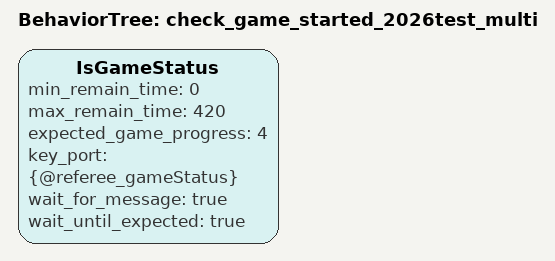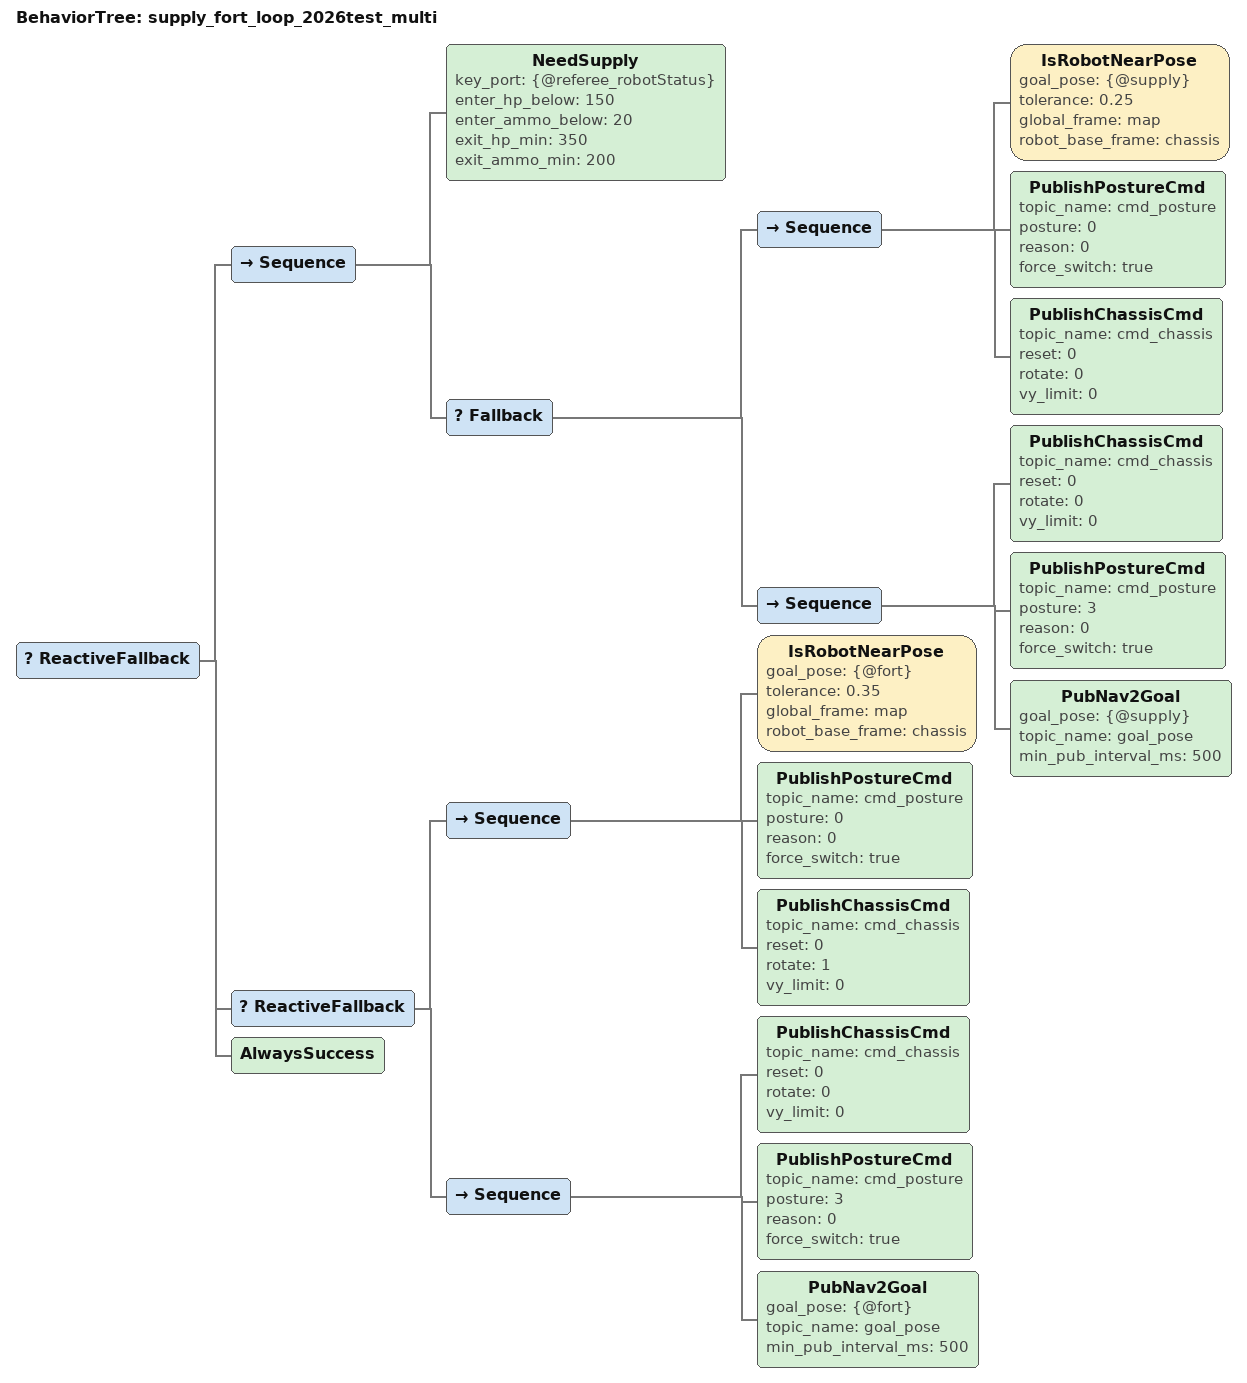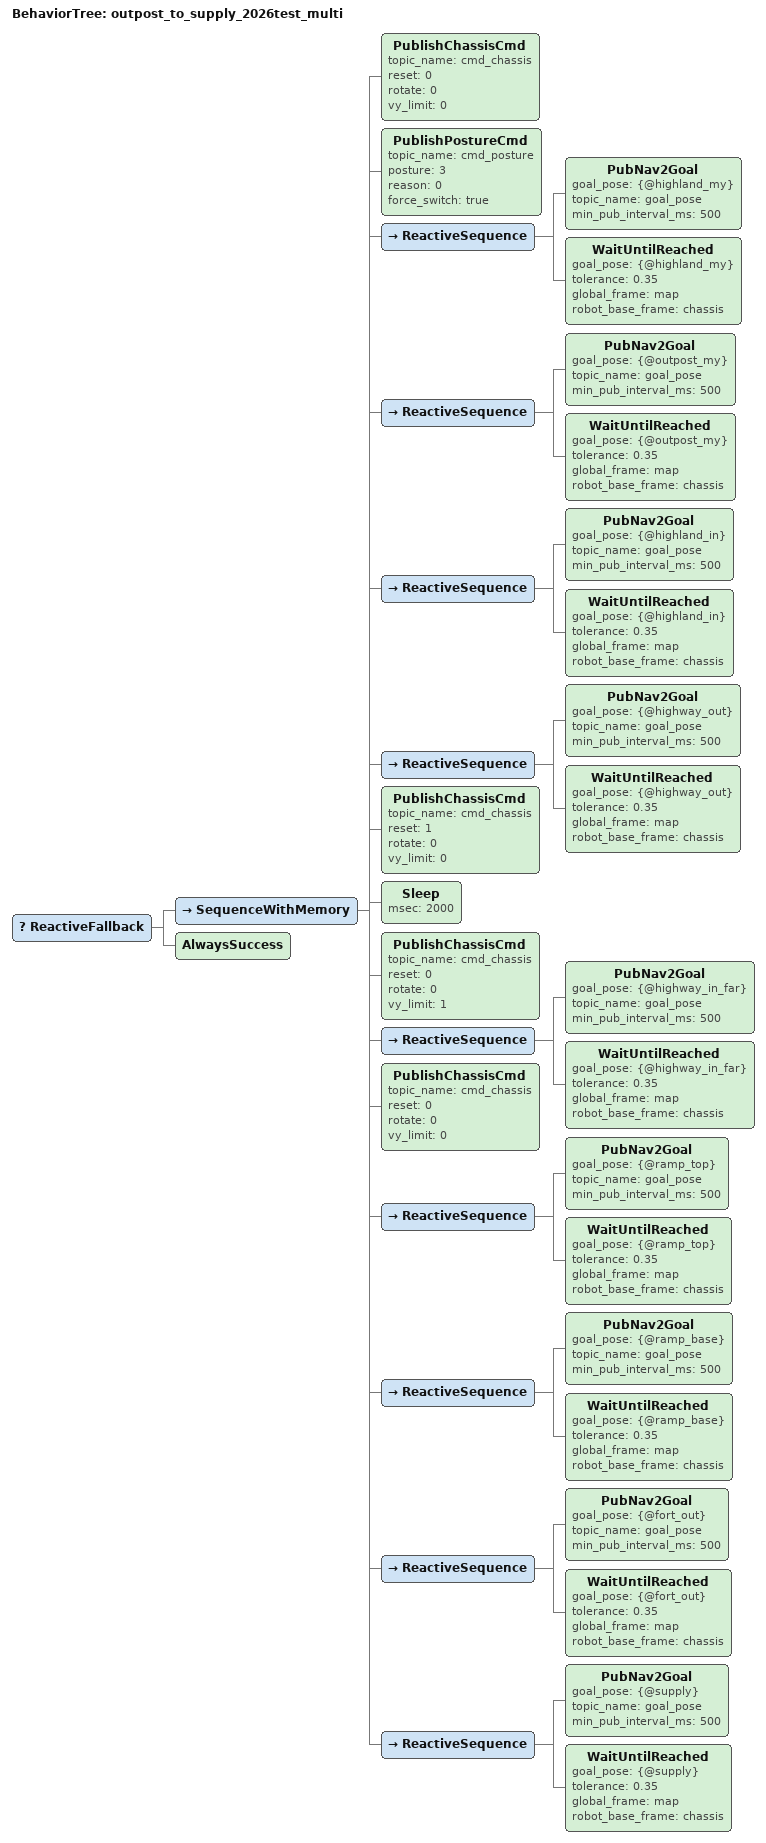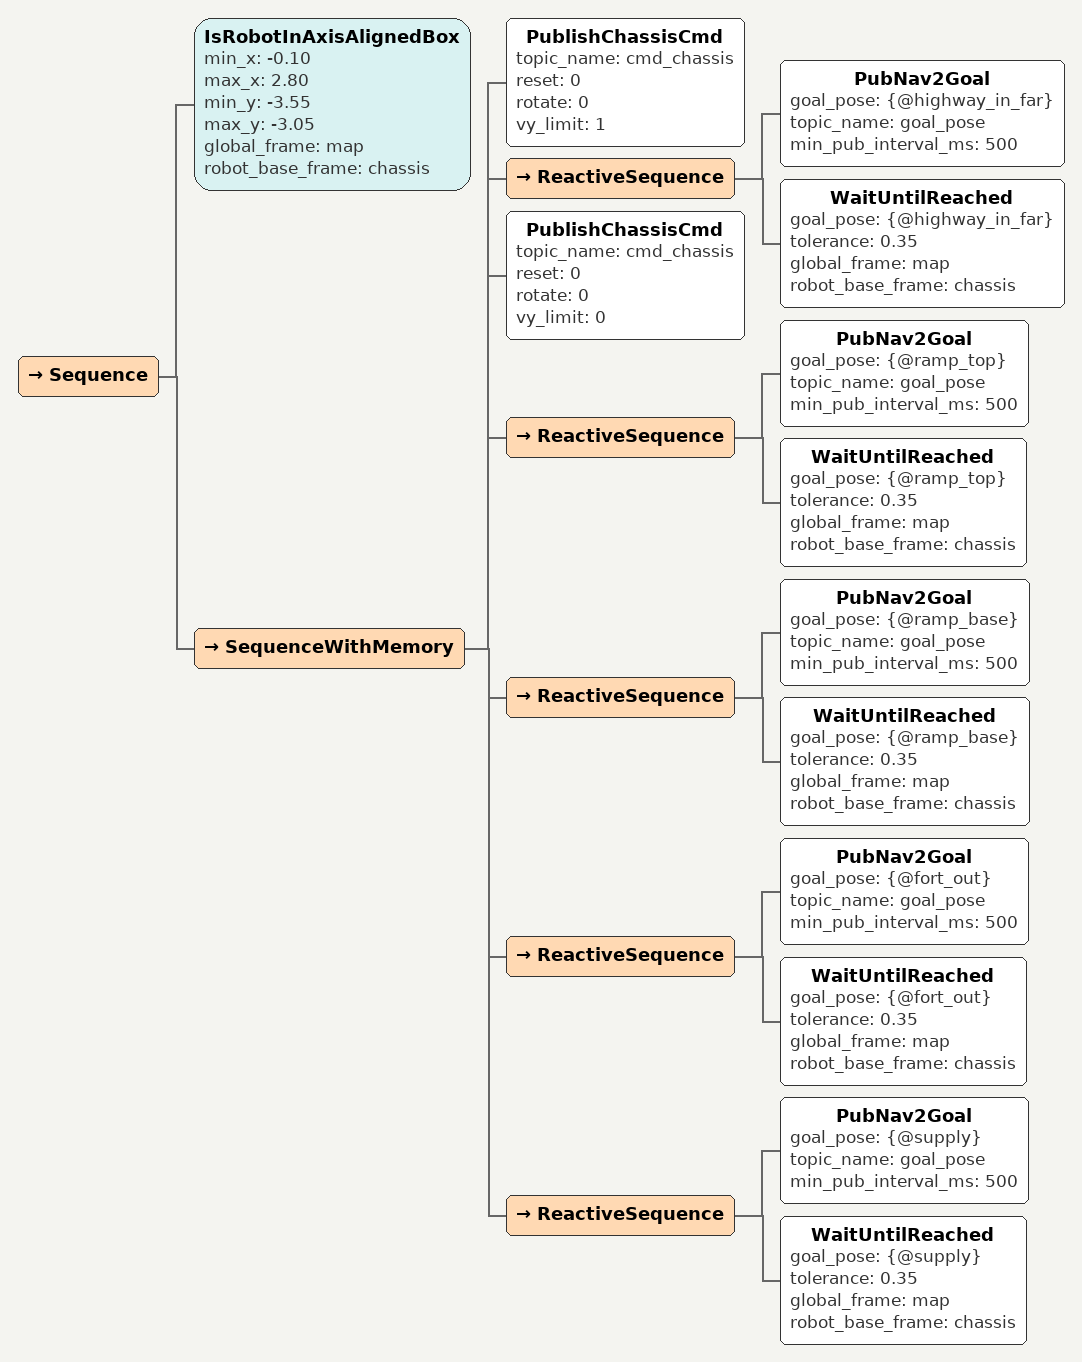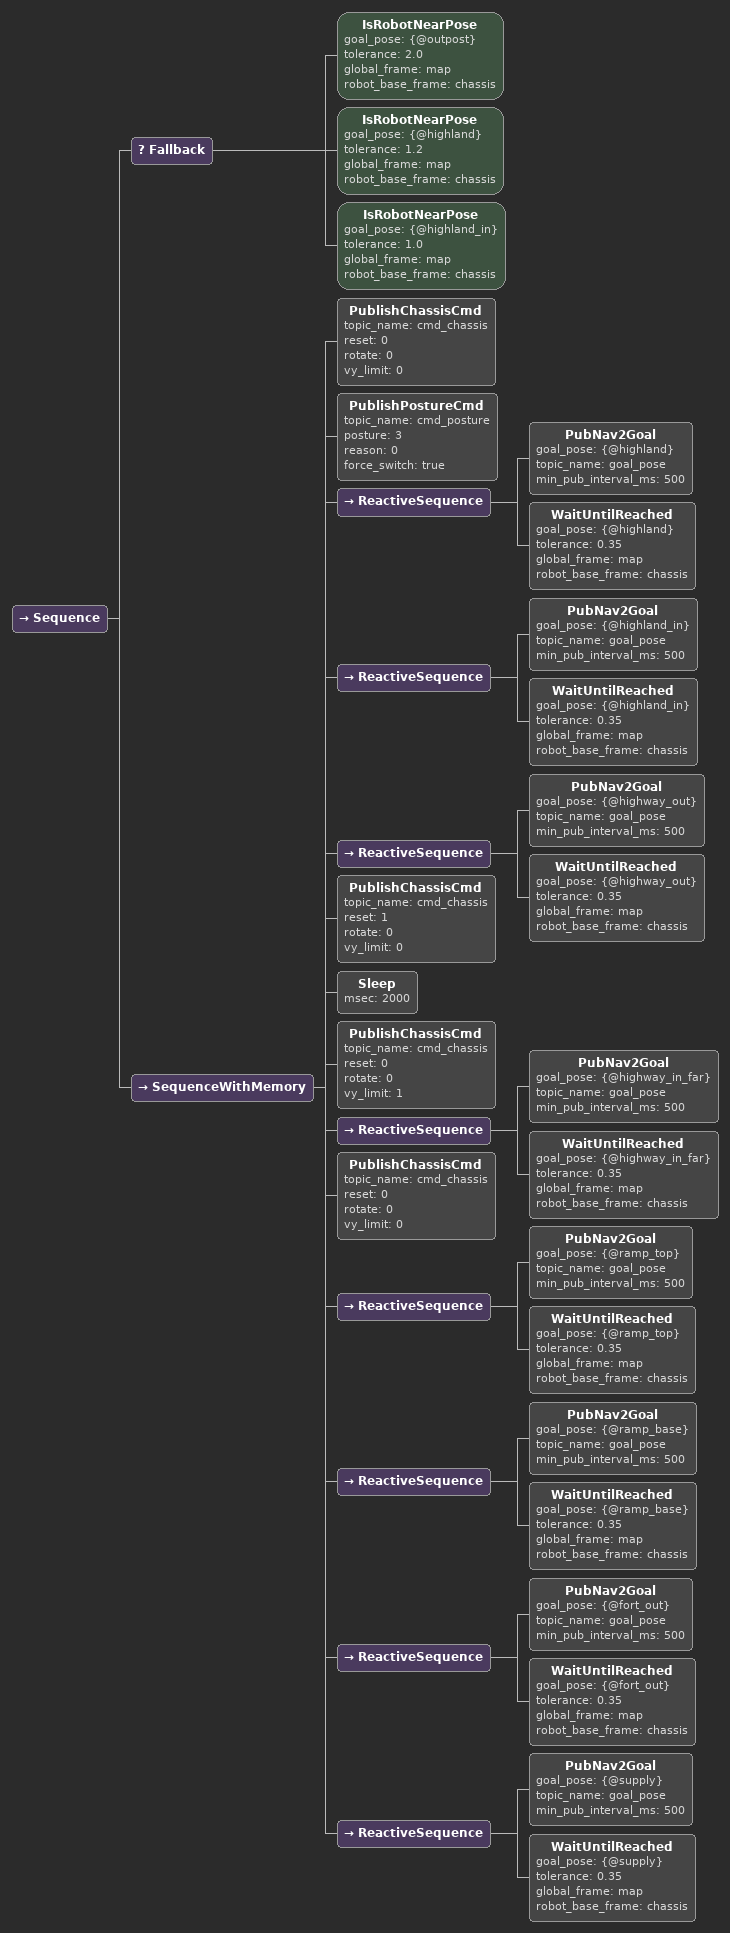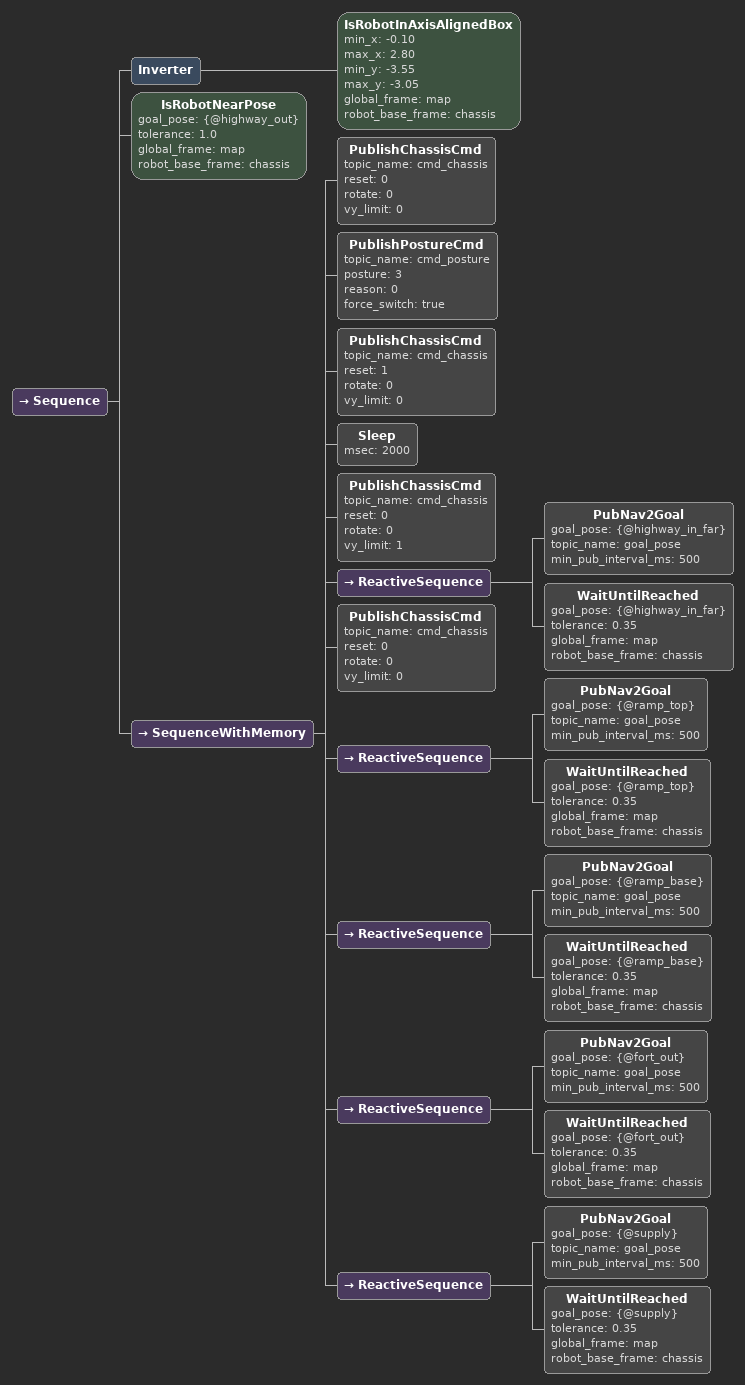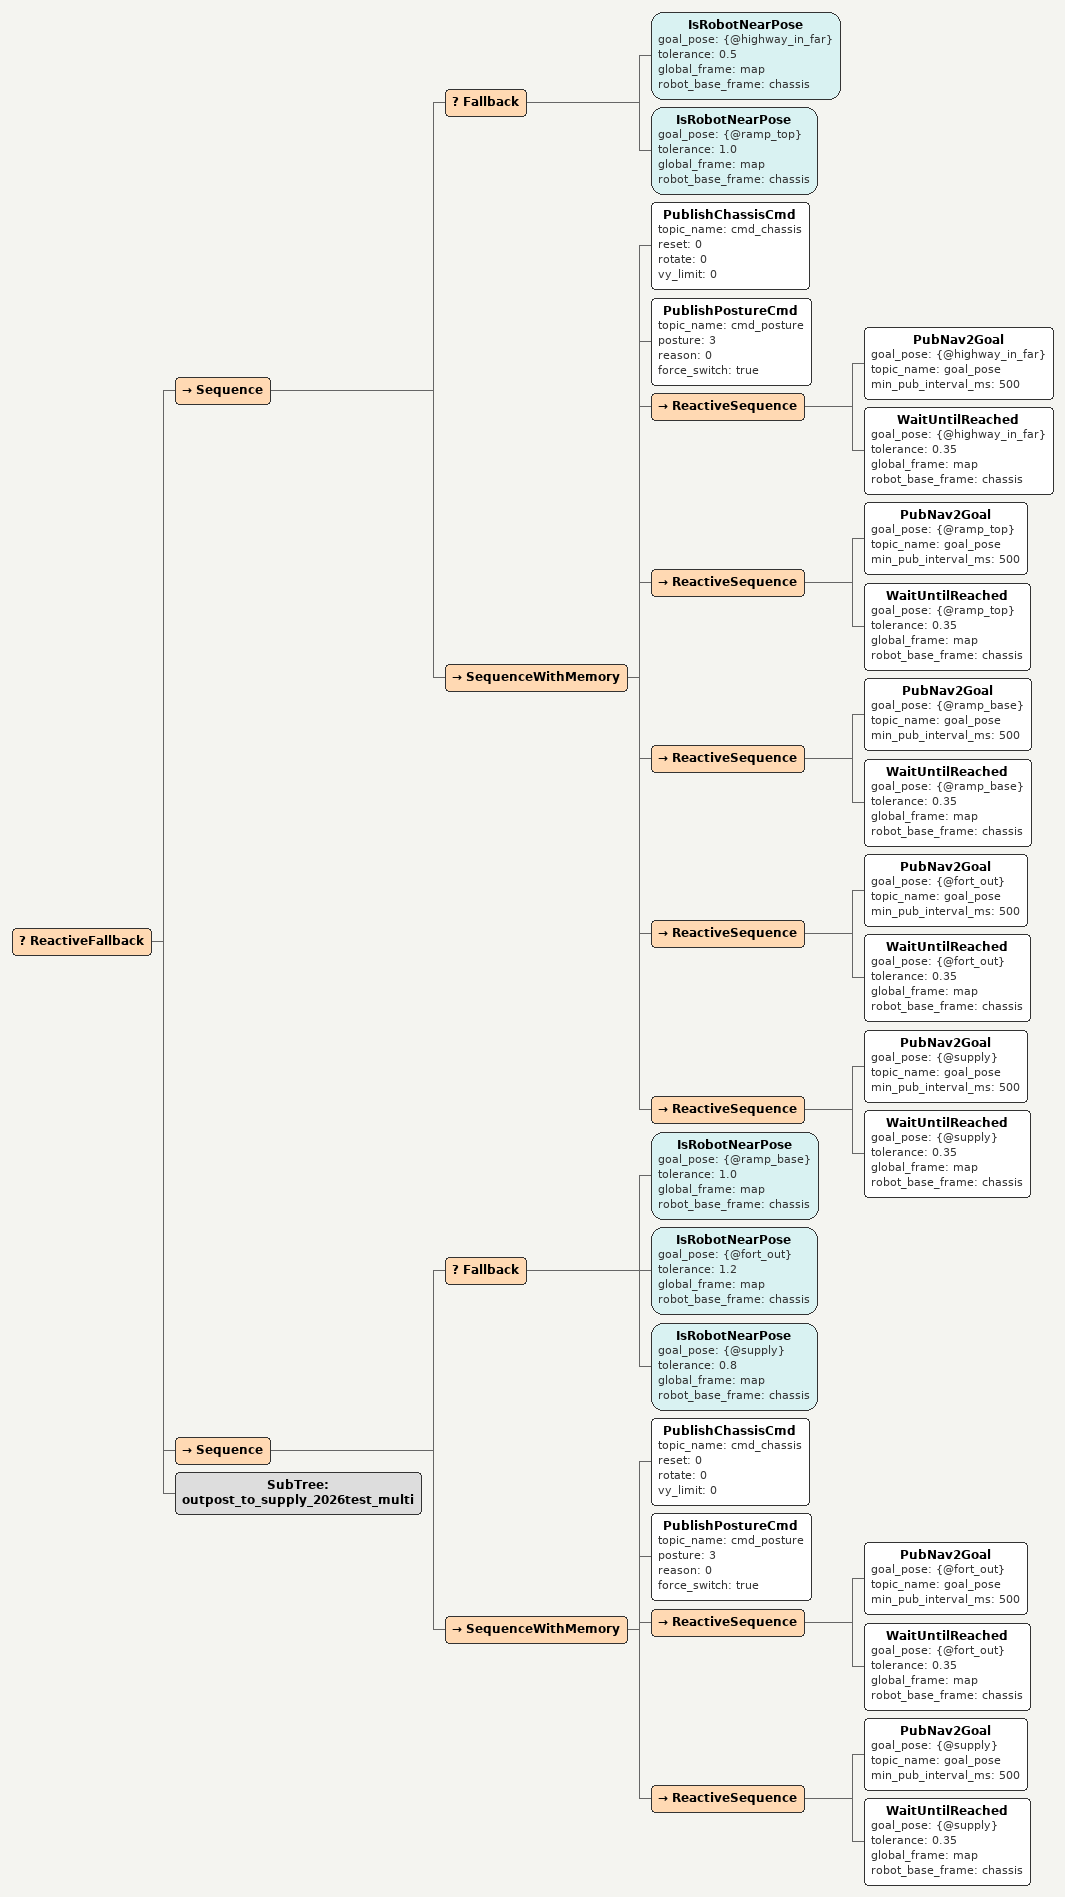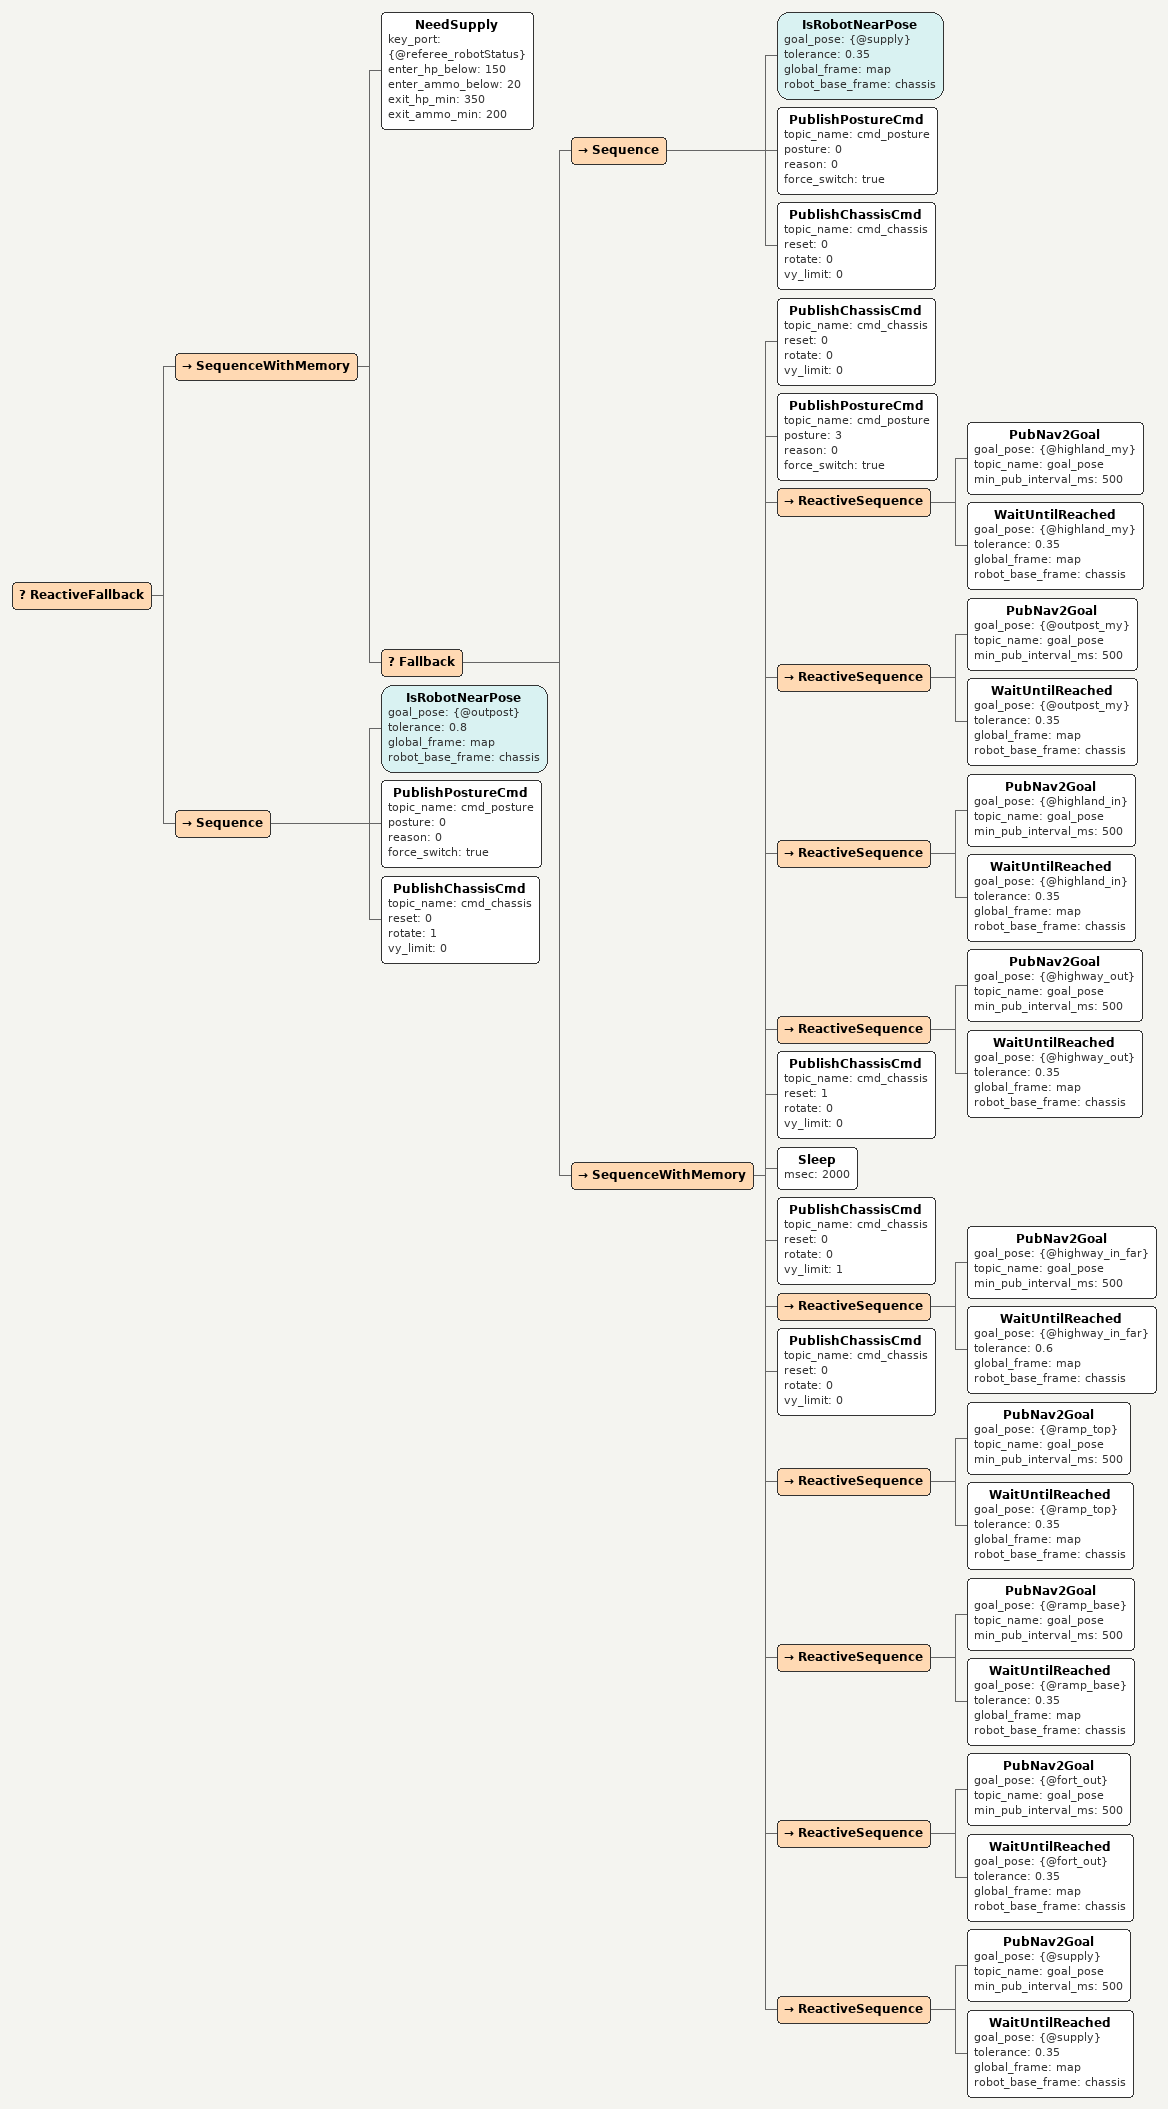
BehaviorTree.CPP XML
<BehaviorTree ID="check_game_started_2026test_multi">
	<IsGameStatus min_remain_time="0" max_remain_time="420" expected_game_progress="4" key_port="{@referee_gameStatus}" wait_for_message="true" wait_until_expected="true"/>
</BehaviorTree>

<BehaviorTree ID="supply_fort_loop_2026test_multi">
	<!-- 反应式选择，下一轮tick无论前面节点啥状态，都会从头tick,直到有一个成功 -->
	<ReactiveFallback>

		<!-- 低血低弹时持续占住回补分支，直到真的到补给区并补健康 -->
		<Sequence>
			<NeedSupply key_port="{@referee_robotStatus}" enter_hp_below="150" enter_ammo_below="20" exit_hp_min="350" exit_ammo_min="200"/>
			<Fallback>
				<Sequence>
					<IsRobotNearPose goal_pose="{@supply}" tolerance="0.25" global_frame="map" robot_base_frame="chassis"/>
					<PublishPostureCmd topic_name="cmd_posture" posture="0" reason="0" force_switch="true"/>
					<PublishChassisCmd topic_name="cmd_chassis" reset="0" rotate="0" vy_limit="0"/>
				</Sequence>
				<Sequence>
					<PublishChassisCmd topic_name="cmd_chassis" reset="0" rotate="0" vy_limit="0"/>
					<PublishPostureCmd topic_name="cmd_posture" posture="3" reason="0" force_switch="true"/>
					<PubNav2Goal goal_pose="{@supply}" topic_name="goal_pose" min_pub_interval_ms="500"/>
				</Sequence>
			</Fallback>
		</Sequence>

		<!-- 高状态去堡垒反应式选择，先判断是否在堡垒，再发点；每轮tick，不论内部节点啥状态，都会从头tick到尾，直到全部成功 -->
		<ReactiveFallback>
			<Sequence>
				<!-- 判断是否到达堡垒，到达则关移动姿态开小陀螺，未到达则跳过 -->
				<IsRobotNearPose goal_pose="{@fort}" tolerance="0.35" global_frame="map" robot_base_frame="chassis"/>
				<PublishPostureCmd topic_name="cmd_posture" posture="0" reason="0" force_switch="true"/>
				<PublishChassisCmd topic_name="cmd_chassis" reset="0" rotate="1" vy_limit="0"/>
			</Sequence>

			<Sequence>
				<!-- 导航前确保不是小陀螺，并切到移动姿态 -->
				<PublishChassisCmd topic_name="cmd_chassis" reset="0" rotate="0" vy_limit="0"/>
				<PublishPostureCmd topic_name="cmd_posture" posture="3" reason="0" force_switch="true"/>
				<PubNav2Goal goal_pose="{@fort}" topic_name="goal_pose" min_pub_interval_ms="500"/>
			</Sequence>
		</ReactiveFallback>

		<!-- 保底选择成功，导致无限循环 -->
		<AlwaysSuccess/>
	</ReactiveFallback>
</BehaviorTree>

<BehaviorTree ID="outpost_to_supply_2026test_multi">
	<!-- 反应式选择，下一轮tick无论前面节点啥状态，都会从头tick,直到有一个成功 -->
	<ReactiveFallback>
		<SequenceWithMemory>

			<!-- 导航前先关小陀螺发布移动姿态（3） -->
			<PublishChassisCmd topic_name="cmd_chassis" reset="0" rotate="0" vy_limit="0"/>
			<PublishPostureCmd topic_name="cmd_posture" posture="3" reason="0" force_switch="true"/>
			<!-- 前哨-我方高地点-我方前哨-高地入口-公路出口 -->
			<ReactiveSequence>
				<PubNav2Goal goal_pose="{@highland_my}" topic_name="goal_pose" min_pub_interval_ms="500"/>
				<WaitUntilReached goal_pose="{@highland_my}" tolerance="0.35" global_frame="map" robot_base_frame="chassis"/>
			</ReactiveSequence>
			<ReactiveSequence>
				<PubNav2Goal goal_pose="{@outpost_my}" topic_name="goal_pose" min_pub_interval_ms="500"/>
				<WaitUntilReached goal_pose="{@outpost_my}" tolerance="0.35" global_frame="map" robot_base_frame="chassis"/>
			</ReactiveSequence>
			<ReactiveSequence>
				<PubNav2Goal goal_pose="{@highland_in}" topic_name="goal_pose" min_pub_interval_ms="500"/>
				<WaitUntilReached goal_pose="{@highland_in}" tolerance="0.35" global_frame="map" robot_base_frame="chassis"/>
			</ReactiveSequence>
			<ReactiveSequence>
				<PubNav2Goal goal_pose="{@highway_out}" topic_name="goal_pose" min_pub_interval_ms="500"/>
				<WaitUntilReached goal_pose="{@highway_out}" tolerance="0.35" global_frame="map" robot_base_frame="chassis"/>
			</ReactiveSequence>
			<!-- 公路出口-公路入口侧远处，先底盘复位2秒，再限制vy速度，出去后恢复速度 -->
			<PublishChassisCmd topic_name="cmd_chassis" reset="1" rotate="0" vy_limit="0"/>
			<Sleep msec="2000"/>
			<PublishChassisCmd topic_name="cmd_chassis" reset="0" rotate="0" vy_limit="1"/>
			<ReactiveSequence>
				<PubNav2Goal goal_pose="{@highway_in_far}" topic_name="goal_pose" min_pub_interval_ms="500"/>
				<WaitUntilReached goal_pose="{@highway_in_far}" tolerance="0.35" global_frame="map" robot_base_frame="chassis"/>
			</ReactiveSequence>
			<PublishChassisCmd topic_name="cmd_chassis" reset="0" rotate="0" vy_limit="0"/>
			<!-- 公路入口侧远处-斜坡坡顶-斜坡坡底-堡垒出口侧-补给区 -->
			<ReactiveSequence>
				<PubNav2Goal goal_pose="{@ramp_top}" topic_name="goal_pose" min_pub_interval_ms="500"/>
				<WaitUntilReached goal_pose="{@ramp_top}" tolerance="0.35" global_frame="map" robot_base_frame="chassis"/>
			</ReactiveSequence>
			<ReactiveSequence>
				<PubNav2Goal goal_pose="{@ramp_base}" topic_name="goal_pose" min_pub_interval_ms="500"/>
				<WaitUntilReached goal_pose="{@ramp_base}" tolerance="0.35" global_frame="map" robot_base_frame="chassis"/>
			</ReactiveSequence>
			<ReactiveSequence>
				<PubNav2Goal goal_pose="{@fort_out}" topic_name="goal_pose" min_pub_interval_ms="500"/>
				<WaitUntilReached goal_pose="{@fort_out}" tolerance="0.35" global_frame="map" robot_base_frame="chassis"/>
			</ReactiveSequence>
			<ReactiveSequence>
				<PubNav2Goal goal_pose="{@supply}" topic_name="goal_pose" min_pub_interval_ms="500"/>
				<WaitUntilReached goal_pose="{@supply}" tolerance="0.35" global_frame="map" robot_base_frame="chassis"/>
			</ReactiveSequence>

		</SequenceWithMemory>
		<!-- 保底选择成功，导致无限循环 -->
		<AlwaysSuccess/>
	</ReactiveFallback>
</BehaviorTree>

<Sequence>
	<IsRobotInAxisAlignedBox min_x="-0.10" max_x="2.80" min_y="-3.55" max_y="-3.05" global_frame="map" robot_base_frame="chassis"/>
	<SequenceWithMemory>
		<PublishChassisCmd topic_name="cmd_chassis" reset="0" rotate="0" vy_limit="1"/>
		<ReactiveSequence>
			<PubNav2Goal goal_pose="{@highway_in_far}" topic_name="goal_pose" min_pub_interval_ms="500"/>
			<WaitUntilReached goal_pose="{@highway_in_far}" tolerance="0.35" global_frame="map" robot_base_frame="chassis"/>
		</ReactiveSequence>
		<PublishChassisCmd topic_name="cmd_chassis" reset="0" rotate="0" vy_limit="0"/>
		<ReactiveSequence>
			<PubNav2Goal goal_pose="{@ramp_top}" topic_name="goal_pose" min_pub_interval_ms="500"/>
			<WaitUntilReached goal_pose="{@ramp_top}" tolerance="0.35" global_frame="map" robot_base_frame="chassis"/>
		</ReactiveSequence>
		<ReactiveSequence>
			<PubNav2Goal goal_pose="{@ramp_base}" topic_name="goal_pose" min_pub_interval_ms="500"/>
			<WaitUntilReached goal_pose="{@ramp_base}" tolerance="0.35" global_frame="map" robot_base_frame="chassis"/>
		</ReactiveSequence>
		<ReactiveSequence>
			<PubNav2Goal goal_pose="{@fort_out}" topic_name="goal_pose" min_pub_interval_ms="500"/>
			<WaitUntilReached goal_pose="{@fort_out}" tolerance="0.35" global_frame="map" robot_base_frame="chassis"/>
		</ReactiveSequence>
		<ReactiveSequence>
			<PubNav2Goal goal_pose="{@supply}" topic_name="goal_pose" min_pub_interval_ms="500"/>
			<WaitUntilReached goal_pose="{@supply}" tolerance="0.35" global_frame="map" robot_base_frame="chassis"/>
		</ReactiveSequence>
	</SequenceWithMemory>
</Sequence>

<Sequence>
	<Fallback>
		<IsRobotNearPose goal_pose="{@outpost}" tolerance="2.0" global_frame="map" robot_base_frame="chassis"/>
		<IsRobotNearPose goal_pose="{@highland}" tolerance="1.2" global_frame="map" robot_base_frame="chassis"/>
		<IsRobotNearPose goal_pose="{@highland_in}" tolerance="1.0" global_frame="map" robot_base_frame="chassis"/>
	</Fallback>
	<SequenceWithMemory>
		<PublishChassisCmd topic_name="cmd_chassis" reset="0" rotate="0" vy_limit="0"/>
		<PublishPostureCmd topic_name="cmd_posture" posture="3" reason="0" force_switch="true"/>
		<ReactiveSequence>
			<PubNav2Goal goal_pose="{@highland}" topic_name="goal_pose" min_pub_interval_ms="500"/>
			<WaitUntilReached goal_pose="{@highland}" tolerance="0.35" global_frame="map" robot_base_frame="chassis"/>
		</ReactiveSequence>
		<ReactiveSequence>
			<PubNav2Goal goal_pose="{@highland_in}" topic_name="goal_pose" min_pub_interval_ms="500"/>
			<WaitUntilReached goal_pose="{@highland_in}" tolerance="0.35" global_frame="map" robot_base_frame="chassis"/>
		</ReactiveSequence>
		<ReactiveSequence>
			<PubNav2Goal goal_pose="{@highway_out}" topic_name="goal_pose" min_pub_interval_ms="500"/>
			<WaitUntilReached goal_pose="{@highway_out}" tolerance="0.35" global_frame="map" robot_base_frame="chassis"/>
		</ReactiveSequence>
		<PublishChassisCmd topic_name="cmd_chassis" reset="1" rotate="0" vy_limit="0"/>
		<Sleep msec="2000"/>
		<PublishChassisCmd topic_name="cmd_chassis" reset="0" rotate="0" vy_limit="1"/>
		<ReactiveSequence>
			<PubNav2Goal goal_pose="{@highway_in_far}" topic_name="goal_pose" min_pub_interval_ms="500"/>
			<WaitUntilReached goal_pose="{@highway_in_far}" tolerance="0.35" global_frame="map" robot_base_frame="chassis"/>
		</ReactiveSequence>
		<PublishChassisCmd topic_name="cmd_chassis" reset="0" rotate="0" vy_limit="0"/>
		<ReactiveSequence>
			<PubNav2Goal goal_pose="{@ramp_top}" topic_name="goal_pose" min_pub_interval_ms="500"/>
			<WaitUntilReached goal_pose="{@ramp_top}" tolerance="0.35" global_frame="map" robot_base_frame="chassis"/>
		</ReactiveSequence>
		<ReactiveSequence>
			<PubNav2Goal goal_pose="{@ramp_base}" topic_name="goal_pose" min_pub_interval_ms="500"/>
			<WaitUntilReached goal_pose="{@ramp_base}" tolerance="0.35" global_frame="map" robot_base_frame="chassis"/>
		</ReactiveSequence>
		<ReactiveSequence>
			<PubNav2Goal goal_pose="{@fort_out}" topic_name="goal_pose" min_pub_interval_ms="500"/>
			<WaitUntilReached goal_pose="{@fort_out}" tolerance="0.35" global_frame="map" robot_base_frame="chassis"/>
		</ReactiveSequence>
		<ReactiveSequence>
			<PubNav2Goal goal_pose="{@supply}" topic_name="goal_pose" min_pub_interval_ms="500"/>
			<WaitUntilReached goal_pose="{@supply}" tolerance="0.35" global_frame="map" robot_base_frame="chassis"/>
		</ReactiveSequence>
	</SequenceWithMemory>
</Sequence>

<Sequence>
	<Inverter>
		<IsRobotInAxisAlignedBox min_x="-0.10" max_x="2.80" min_y="-3.55" max_y="-3.05" global_frame="map" robot_base_frame="chassis"/>
	</Inverter>
	<IsRobotNearPose goal_pose="{@highway_out}" tolerance="1.0" global_frame="map" robot_base_frame="chassis"/>
	<SequenceWithMemory>
		<PublishChassisCmd topic_name="cmd_chassis" reset="0" rotate="0" vy_limit="0"/>
		<PublishPostureCmd topic_name="cmd_posture" posture="3" reason="0" force_switch="true"/>
		<PublishChassisCmd topic_name="cmd_chassis" reset="1" rotate="0" vy_limit="0"/>
		<Sleep msec="2000"/>
		<PublishChassisCmd topic_name="cmd_chassis" reset="0" rotate="0" vy_limit="1"/>
		<ReactiveSequence>
			<PubNav2Goal goal_pose="{@highway_in_far}" topic_name="goal_pose" min_pub_interval_ms="500"/>
			<WaitUntilReached goal_pose="{@highway_in_far}" tolerance="0.35" global_frame="map" robot_base_frame="chassis"/>
		</ReactiveSequence>
		<PublishChassisCmd topic_name="cmd_chassis" reset="0" rotate="0" vy_limit="0"/>
		<ReactiveSequence>
			<PubNav2Goal goal_pose="{@ramp_top}" topic_name="goal_pose" min_pub_interval_ms="500"/>
			<WaitUntilReached goal_pose="{@ramp_top}" tolerance="0.35" global_frame="map" robot_base_frame="chassis"/>
		</ReactiveSequence>
		<ReactiveSequence>
			<PubNav2Goal goal_pose="{@ramp_base}" topic_name="goal_pose" min_pub_interval_ms="500"/>
			<WaitUntilReached goal_pose="{@ramp_base}" tolerance="0.35" global_frame="map" robot_base_frame="chassis"/>
		</ReactiveSequence>
		<ReactiveSequence>
			<PubNav2Goal goal_pose="{@fort_out}" topic_name="goal_pose" min_pub_interval_ms="500"/>
			<WaitUntilReached goal_pose="{@fort_out}" tolerance="0.35" global_frame="map" robot_base_frame="chassis"/>
		</ReactiveSequence>
		<ReactiveSequence>
			<PubNav2Goal goal_pose="{@supply}" topic_name="goal_pose" min_pub_interval_ms="500"/>
			<WaitUntilReached goal_pose="{@supply}" tolerance="0.35" global_frame="map" robot_base_frame="chassis"/>
		</ReactiveSequence>
	</SequenceWithMemory>
</Sequence>

<ReactiveFallback>
	<!-- 已经回到公路补给侧附近时，直接按剩余点位回补给 -->
	<Sequence>
		<Fallback>
			<IsRobotNearPose goal_pose="{@highway_in_far}" tolerance="0.5" global_frame="map" robot_base_frame="chassis"/>
			<IsRobotNearPose goal_pose="{@ramp_top}" tolerance="1.0" global_frame="map" robot_base_frame="chassis"/>
		</Fallback>
		<SequenceWithMemory>
			<PublishChassisCmd topic_name="cmd_chassis" reset="0" rotate="0" vy_limit="0"/>
			<PublishPostureCmd topic_name="cmd_posture" posture="3" reason="0" force_switch="true"/>
			<ReactiveSequence>
				<PubNav2Goal goal_pose="{@highway_in_far}" topic_name="goal_pose" min_pub_interval_ms="500"/>
				<WaitUntilReached goal_pose="{@highway_in_far}" tolerance="0.35" global_frame="map" robot_base_frame="chassis"/>
			</ReactiveSequence>
			<ReactiveSequence>
				<PubNav2Goal goal_pose="{@ramp_top}" topic_name="goal_pose" min_pub_interval_ms="500"/>
				<WaitUntilReached goal_pose="{@ramp_top}" tolerance="0.35" global_frame="map" robot_base_frame="chassis"/>
			</ReactiveSequence>
			<ReactiveSequence>
				<PubNav2Goal goal_pose="{@ramp_base}" topic_name="goal_pose" min_pub_interval_ms="500"/>
				<WaitUntilReached goal_pose="{@ramp_base}" tolerance="0.35" global_frame="map" robot_base_frame="chassis"/>
			</ReactiveSequence>
			<ReactiveSequence>
				<PubNav2Goal goal_pose="{@fort_out}" topic_name="goal_pose" min_pub_interval_ms="500"/>
				<WaitUntilReached goal_pose="{@fort_out}" tolerance="0.35" global_frame="map" robot_base_frame="chassis"/>
			</ReactiveSequence>
			<ReactiveSequence>
				<PubNav2Goal goal_pose="{@supply}" topic_name="goal_pose" min_pub_interval_ms="500"/>
				<WaitUntilReached goal_pose="{@supply}" tolerance="0.35" global_frame="map" robot_base_frame="chassis"/>
			</ReactiveSequence>
		</SequenceWithMemory>
	</Sequence>

	<!-- 已经过了斜坡/堡垒出口一侧时，直接按剩余点位回补给 -->
	<Sequence>
		<Fallback>
			<IsRobotNearPose goal_pose="{@ramp_base}" tolerance="1.0" global_frame="map" robot_base_frame="chassis"/>
			<IsRobotNearPose goal_pose="{@fort_out}" tolerance="1.2" global_frame="map" robot_base_frame="chassis"/>
			<IsRobotNearPose goal_pose="{@supply}" tolerance="0.8" global_frame="map" robot_base_frame="chassis"/>
		</Fallback>
		<SequenceWithMemory>
			<PublishChassisCmd topic_name="cmd_chassis" reset="0" rotate="0" vy_limit="0"/>
			<PublishPostureCmd topic_name="cmd_posture" posture="3" reason="0" force_switch="true"/>
			<ReactiveSequence>
				<PubNav2Goal goal_pose="{@fort_out}" topic_name="goal_pose" min_pub_interval_ms="500"/>
				<WaitUntilReached goal_pose="{@fort_out}" tolerance="0.35" global_frame="map" robot_base_frame="chassis"/>
			</ReactiveSequence>
			<ReactiveSequence>
				<PubNav2Goal goal_pose="{@supply}" topic_name="goal_pose" min_pub_interval_ms="500"/>
				<WaitUntilReached goal_pose="{@supply}" tolerance="0.35" global_frame="map" robot_base_frame="chassis"/>
			</ReactiveSequence>
		</SequenceWithMemory>
	</Sequence>

	<!-- 兜底仍走逐点返程，不允许低基地血时直线回拉 -->
	<SubTree ID="outpost_to_supply_2026test_multi"/>
</ReactiveFallback>

<ReactiveFallback>

	<!-- 前哨去补给区记忆序列，低血低弹进入，直到高血高弹才退出 -->
	<SequenceWithMemory>
		<NeedSupply key_port="{@referee_robotStatus}" enter_hp_below="150" enter_ammo_below="20" exit_hp_min="350" exit_ammo_min="200"/>
		<!-- 已到补给区时保持在补给区，直到 NeedSupply 退出，避免没补满就切回推前哨 -->
		<Fallback>
			<Sequence>
				<IsRobotNearPose goal_pose="{@supply}" tolerance="0.35" global_frame="map" robot_base_frame="chassis"/>
				<PublishPostureCmd topic_name="cmd_posture" posture="0" reason="0" force_switch="true"/>
				<PublishChassisCmd topic_name="cmd_chassis" reset="0" rotate="0" vy_limit="0"/>
			</Sequence>
			<SequenceWithMemory>
				<!-- 导航前先关小陀螺发布移动姿态（3） -->
				<PublishChassisCmd topic_name="cmd_chassis" reset="0" rotate="0" vy_limit="0"/>
				<PublishPostureCmd topic_name="cmd_posture" posture="3" reason="0" force_switch="true"/>
				<!-- 前哨-我方高地点-我方前哨-高地入口-公路出口，逐点确认避免穿越导航在前两点间回拉 -->
				<ReactiveSequence>
					<PubNav2Goal goal_pose="{@highland_my}" topic_name="goal_pose" min_pub_interval_ms="500"/>
					<WaitUntilReached goal_pose="{@highland_my}" tolerance="0.35" global_frame="map" robot_base_frame="chassis"/>
				</ReactiveSequence>
				<ReactiveSequence>
					<PubNav2Goal goal_pose="{@outpost_my}" topic_name="goal_pose" min_pub_interval_ms="500"/>
					<WaitUntilReached goal_pose="{@outpost_my}" tolerance="0.35" global_frame="map" robot_base_frame="chassis"/>
				</ReactiveSequence>
				<ReactiveSequence>
					<PubNav2Goal goal_pose="{@highland_in}" topic_name="goal_pose" min_pub_interval_ms="500"/>
					<WaitUntilReached goal_pose="{@highland_in}" tolerance="0.35" global_frame="map" robot_base_frame="chassis"/>
				</ReactiveSequence>
				<ReactiveSequence>
					<PubNav2Goal goal_pose="{@highway_out}" topic_name="goal_pose" min_pub_interval_ms="500"/>
					<WaitUntilReached goal_pose="{@highway_out}" tolerance="0.35" global_frame="map" robot_base_frame="chassis"/>
				</ReactiveSequence>
				<!-- 公路出口-公路入口侧远处，先底盘复位2秒，再限制vy速度，出去后恢复速度 -->
				<PublishChassisCmd topic_name="cmd_chassis" reset="1" rotate="0" vy_limit="0"/>
				<Sleep msec="2000"/>
				<PublishChassisCmd topic_name="cmd_chassis" reset="0" rotate="0" vy_limit="1"/>
				<ReactiveSequence>
					<PubNav2Goal goal_pose="{@highway_in_far}" topic_name="goal_pose" min_pub_interval_ms="500"/>
					<WaitUntilReached goal_pose="{@highway_in_far}" tolerance="0.6" global_frame="map" robot_base_frame="chassis"/>
				</ReactiveSequence>
				<PublishChassisCmd topic_name="cmd_chassis" reset="0" rotate="0" vy_limit="0"/>
				<!-- 公路入口侧远处-斜坡坡顶-斜坡坡底-堡垒出口侧-补给区，逐点确认避免穿越导航在前两点间回拉 -->
				<ReactiveSequence>
					<PubNav2Goal goal_pose="{@ramp_top}" topic_name="goal_pose" min_pub_interval_ms="500"/>
					<WaitUntilReached goal_pose="{@ramp_top}" tolerance="0.35" global_frame="map" robot_base_frame="chassis"/>
				</ReactiveSequence>
				<ReactiveSequence>
					<PubNav2Goal goal_pose="{@ramp_base}" topic_name="goal_pose" min_pub_interval_ms="500"/>
					<WaitUntilReached goal_pose="{@ramp_base}" tolerance="0.35" global_frame="map" robot_base_frame="chassis"/>
				</ReactiveSequence>
				<ReactiveSequence>
					<PubNav2Goal goal_pose="{@fort_out}" topic_name="goal_pose" min_pub_interval_ms="500"/>
					<WaitUntilReached goal_pose="{@fort_out}" tolerance="0.35" global_frame="map" robot_base_frame="chassis"/>
				</ReactiveSequence>
				<ReactiveSequence>
					<PubNav2Goal goal_pose="{@supply}" topic_name="goal_pose" min_pub_interval_ms="500"/>
					<WaitUntilReached goal_pose="{@supply}" tolerance="0.35" global_frame="map" robot_base_frame="chassis"/>
				</ReactiveSequence>
			</SequenceWithMemory>
		</Fallback>
	</SequenceWithMemory>

	<!-- 已经站上前哨或仅有轻微扰动时，保持驻守，不要立刻触发重占振荡 -->
	<Sequence>
		<IsRobotNearPose goal_pose="{@outpost}" tolerance="0.8" global_frame="map" robot_base_frame="chassis"/>
		<PublishPostureCmd topic_name="cmd_posture" posture="0" reason="0" force_switch="true"/>
		<PublishChassisCmd topic_name="cmd_chassis" reset="0" rotate="1" vy_limit="0"/>
	</Sequence>
</ReactiveFallback>
